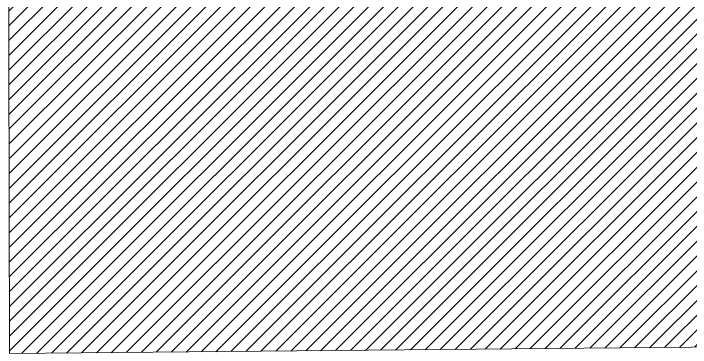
# Model space of a CAD drawing. Header units: feet. Extents: x 865220 to 2843432, y -2240498 to 970288.
# Drawn here: x 2833306 to 2834922, y 957845 to 958643 of the extents above; entities that cross this region are included whole.
import ezdxf

# ---------------------------------------------------------------- set-up
doc = ezdxf.new("R2010")
doc.units = ezdxf.units.FT
doc.header["$LTSCALE"] = 0.015
doc.header["$MEASUREMENT"] = 0
doc.layers.add('NOTES', color=7, linetype='Continuous')

msp = doc.modelspace()

# ---------------------------------------------------------------- hatches: boundary and pattern name
at = {"layer": 'NOTES', "ltscale": 100, "transparency": 33554623}
h = msp.add_hatch(dxfattribs=at)
h.set_pattern_fill('ANSI31', color=6, scale=200)
h.paths.add_polyline_path([(2833291, 960361.2), (2833296.4, 957830.4), (2835951.9, 957855.1), (2835952.1, 957633.8), (2836002.1, 957634.3), (2836007.8, 957015.8), (2836586.1, 957020.6), (2836586.1, 957030.6), (2836807.6, 957032.5), (2836807.5, 957043.6), (2836930.1, 957044.6), (2836931.4, 957054.2), (2836974.5, 957136.1), (2836974.5, 957242.6), (2836961.5, 957840.1), (2836959.6, 957945.6), (2838473.8, 957959.4), (2838405, 960436.1), (2838375.5, 960450.2), (2836960.4, 960390.3)])

# ---------------------------------------------------------------- linework, layer by layer
at = {"layer": 'NOTES', "color": 1, "lineweight": 5, "ltscale": 100, "flags": 128}
msp.add_lwpolyline([(2833291, 960361.2), (2833296.4, 957830.4), (2835951.9, 957855.1), (2835952.1, 957633.8), (2836002.1, 957634.3), (2836007.8, 957015.8), (2836586.1, 957020.6), (2836586.1, 957030.6), (2836807.6, 957032.5), (2836807.5, 957043.6), (2836930.1, 957044.6), (2836931.4, 957054.2), (2836974.5, 957136.1), (2836974.5, 957242.6), (2836961.5, 957840.1), (2836959.6, 957945.6), (2838473.8, 957959.4), (2838405, 960436.1), (2838375.5, 960450.2), (2836960.4, 960390.3)], close=True, dxfattribs=at)

doc.saveas('drawing.dxf')
